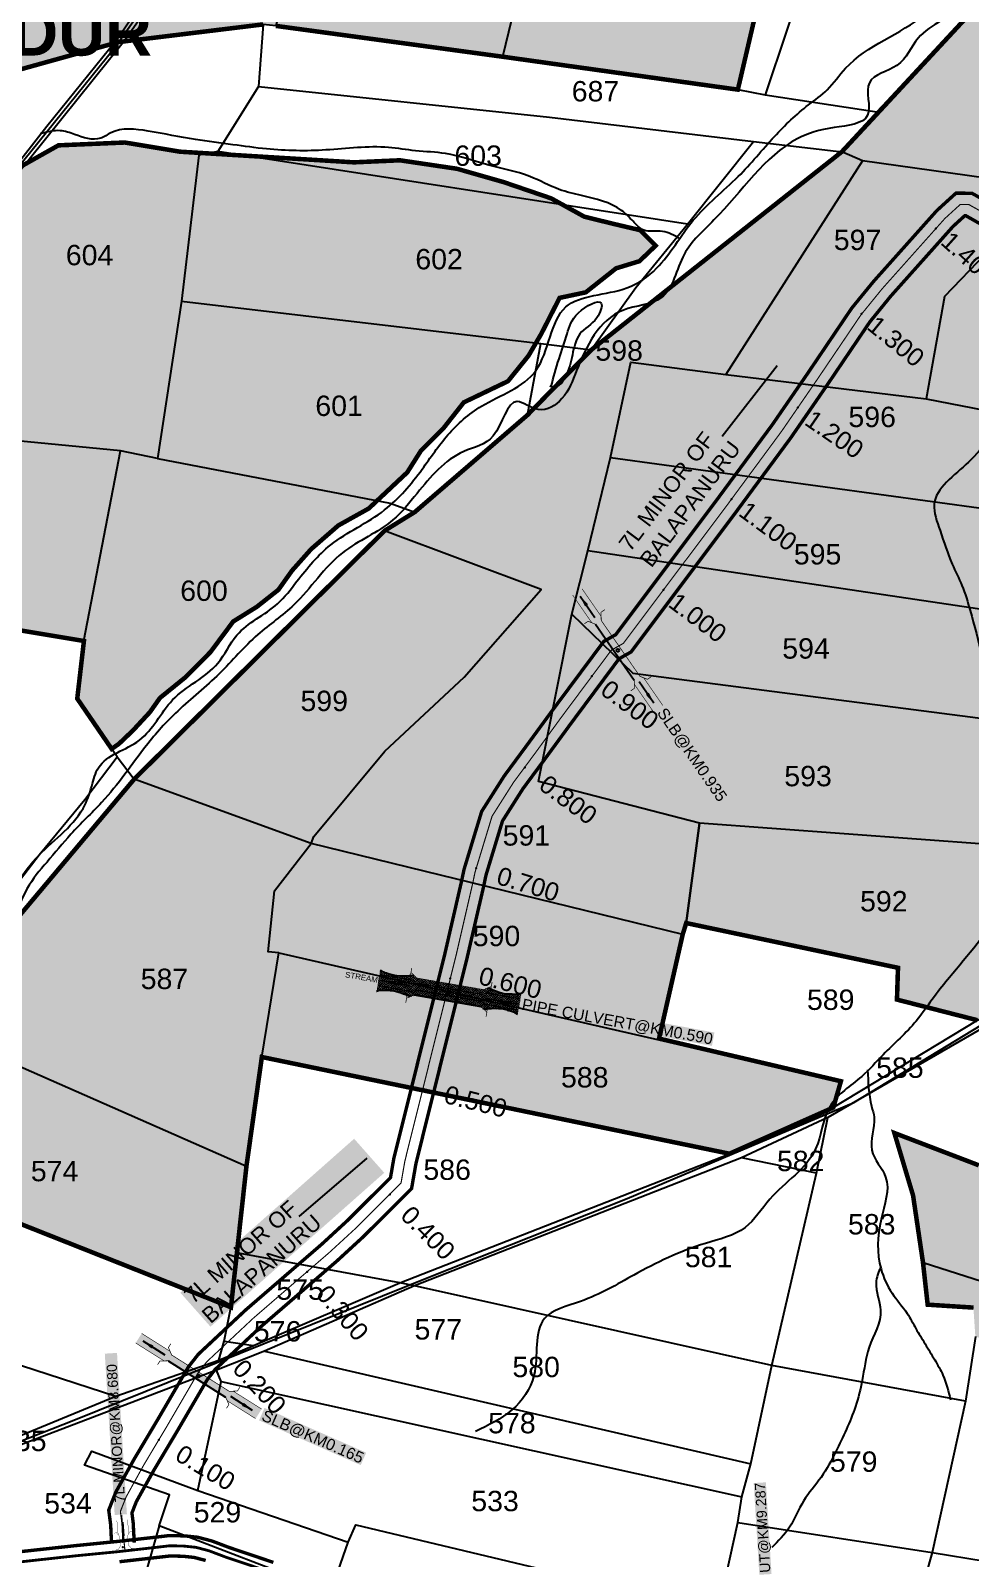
# Model space of a CAD drawing. Header units: inches. Extents: x 191726 to 254104, y 1600078 to 1621862.
# Drawn here: x 196543 to 197372, y 1613240 to 1614589 of the extents above; entities that cross this region are included whole.
import ezdxf
from ezdxf.enums import TextEntityAlignment as Align

# ---------------------------------------------------------------- set-up
doc = ezdxf.new("R2010")
doc.units = ezdxf.units.IN
doc.header["$LTSCALE"] = 15
doc.header["$MEASUREMENT"] = 0
doc.linetypes.add('ACAD_ISO02W100', pattern=[15, 12, -3])
doc.linetypes.add('HIDDEN2', pattern=[0.1875, 0.125, -0.0625])
for name, color, linetype in [('CANAL1', 7, 'Continuous'), ('CS', 134, 'Continuous'), ('CSMark', 72, 'Continuous'), ('PAPER SIZE', 5, 'Continuous'), ('PLOT', 7, 'Continuous'), ('PLOTS NO', 7, 'Continuous'), ('ROADS', 1, 'Continuous'), ('STREAMS', 4, 'Continuous'), ('STRUCTURE', 5, 'Continuous'), ('TEXT', 1, 'Continuous'), ('text2', 7, 'Continuous'), ('WUA-7', 3, 'Continuous')]:
    doc.layers.add(name, color=color, linetype=linetype)
doc.styles.get("Standard").update_dxf_attribs({"font": 'arial.ttf'})
doc.dimstyles.get("Standard").update_dxf_attribs({"dimtxt": 0.18, "dimasz": 0.18, "dimexe": 0.18, "dimexo": 0.0625, "dimgap": 0.09, "dimtad": 0, "dimtih": 1, "dimtoh": 1, "dimdec": 4, "dimzin": 0, "dimdsep": 46, "dimtxsty": 'Standard', "dimcen": 0.09, "dimadec": 0, "dimazin": 0, "dimtfac": 1, "dimtdec": 4, "dimtofl": 0, "dimtmove": 0, "dimatfit": 3, "dimfxl": 1, "dimtolj": 1, "dimtzin": 0, "dimarcsym": 0})
pattern_1 = [(45, (0, 0), (-0.088388347648, 0.088388347648), [])]

# ---------------------------------------------------------------- blocks, each defined once
blk = doc.blocks.new('OT')
at = {"layer": 'STRUCTURE', "color": 190}
for points, const_width in [([(769775.2, 1706601.8), (769775.2, 1706597.8), (769769.2, 1706593.8), (769761.8, 1706593.8), (769754.4, 1706593.8), (769748.4, 1706597.8), (769748.4, 1706601.8)], 0.5), ([(769751.4, 1706595.8), (769729.4, 1706595.8)], 0.5), ([(769751.4, 1706579), (769729.4, 1706579)], 0.5), ([(769748.4, 1706573), (769748.4, 1706577), (769754.4, 1706581), (769761.8, 1706581), (769761.8, 1706581), (769761.8, 1706581), (769769.2, 1706581), (769775.2, 1706577), (769775.2, 1706573)], 0.5), ([(769761.8, 1706593.8), (769761.8, 1706581)], 2.5)]:
    blk.add_lwpolyline(points, dxfattribs=dict(at, const_width=const_width))
at = {"layer": 'STRUCTURE', "color": 0}
blk.add_circle((769761.8, 1706587.4), 1.87, dxfattribs=at)
blk.add_leader([(769732.6, 1706587.4), (769753.8, 1706587.4)], dimstyle='Standard', override={"dimasz": 10, "dimgap": 0.09, "dimtad": 0}, dxfattribs=at)
blk = doc.blocks.new('SLB')
at = {"layer": 'STRUCTURE'}
h = blk.add_hatch(dxfattribs=at)
h.set_pattern_fill('DOTS', color=6, scale=20, angle=320.3722, style=0)
h.set_pattern_definition([(320.372247934, (-159.4327, -72.9564), (1.2786241598, 0.5641323054), [0, -1.25])])
h.paths.add_polyline_path([(769699.5, 1706871.1), (769699.5, 1706861.1), (769729.1, 1706861.1), (769732.1, 1706863.1), (769792.1, 1706863.1), (769795.1, 1706861.1), (769824.7, 1706861.1), (769824.7, 1706871.1), (769795.1, 1706871.1), (769792.1, 1706869.1), (769732.1, 1706869.1), (769729.1, 1706871.1)])
at = {"layer": 'STRUCTURE', "color": 6, "linetype": 'ACAD_ISO02W100', "ltscale": 0.5, "const_width": 0.5}
for points in [[(769699.5, 1706871.1), (769729.1, 1706871.1)], [(769795.1, 1706871.1), (769824.7, 1706871.1)], [(769699.5, 1706861.1), (769729.1, 1706861.1)], [(769795.1, 1706861.1), (769824.7, 1706861.1)]]:
    blk.add_lwpolyline(points, dxfattribs=at)
at = {"layer": 'STRUCTURE', "color": 6, "const_width": 0.628}
for points in [[(769726.1, 1706877.1), (769726.1, 1706873.1), (769732.1, 1706869.1), (769792.1, 1706869.1), (769798.1, 1706873.1), (769798.1, 1706877.1)], [(769726.1, 1706855.1), (769726.1, 1706859.1), (769732.1, 1706863.1), (769792.1, 1706863.1), (769798.1, 1706859.1), (769798.1, 1706855.1)]]:
    blk.add_lwpolyline(points, dxfattribs=at)
at = {"layer": 'STRUCTURE', "color": 6}
blk.add_lwpolyline([(769732.1, 1706863.1), (769792.1, 1706863.1)], dxfattribs=at)
blk.add_lwpolyline([(769732.1, 1706863.1), (769792.1, 1706863.1)], dxfattribs=at)
at = {"layer": 'STRUCTURE', "color": 0}
blk.add_circle((769762.1, 1706866.1), 1.24, dxfattribs=at)
for points in [[(769703.8, 1706866), (769726.7, 1706866)], [(769818.6, 1706865.8), (769795.7, 1706865.8)]]:
    blk.add_leader(points, dimstyle='Standard', override={"dimasz": 10, "dimgap": 0.09, "dimtad": 0}, dxfattribs=at)
blk = doc.blocks.new('SP')
at = {"layer": 'STRUCTURE'}
h = blk.add_hatch(dxfattribs=at)
h.set_pattern_fill('DASH', color=256, scale=8, style=0)
edge = h.paths.add_edge_path()
edge.add_spline(control_points=[(769825.7, 1706742.1), (769825.3, 1706741.8), (769823.8, 1706740.8), (769820.9, 1706740.3), (769817, 1706739.7), (769811.4, 1706738.9), (769804, 1706739.7), (769798.4, 1706741), (769795.6, 1706741.6)], knot_values=[0, 0, 0, 0, 1.613557, 5.24513, 8.624976, 13.470124, 22.190216, 30.746377, 30.746377, 30.746377, 30.746377], degree=3, periodic=0)
edge.add_line((769795.6, 1706741.6), (769792.6, 1706739.6))
edge.add_line((769792.6, 1706739.6), (769732.6, 1706739.6))
edge.add_line((769732.6, 1706739.6), (769729.6, 1706741.6))
edge.add_spline(control_points=[(769729.6, 1706741.6), (769726.9, 1706740.9), (769721.3, 1706739.5), (769713.9, 1706738.5), (769708.3, 1706739.1), (769704.4, 1706739.6), (769701.5, 1706740), (769700, 1706741), (769699.5, 1706741.3)], knot_values=[0, 0, 0, 0, 8.556161, 17.276253, 22.121402, 25.501247, 29.13282, 30.746377, 30.746377, 30.746377, 30.746377], degree=3, periodic=0)
edge.add_line((769699.5, 1706741.3), (769699.5, 1706722.1))
edge.add_spline(control_points=[(769699.5, 1706722.1), (769700, 1706722.4), (769701.4, 1706723.4), (769704.3, 1706724), (769708.2, 1706724.5), (769713.8, 1706725.3), (769721.2, 1706724.5), (769726.8, 1706723.3), (769729.6, 1706722.6)], knot_values=[0, 0, 0, 0, 1.613557, 5.24513, 8.624976, 13.470124, 22.190216, 30.746377, 30.746377, 30.746377, 30.746377], degree=3, periodic=0)
edge.add_line((769729.6, 1706722.6), (769732.6, 1706724.6))
edge.add_line((769732.6, 1706724.6), (769792.6, 1706724.6))
edge.add_line((769792.6, 1706724.6), (769795.6, 1706722.6))
edge.add_spline(control_points=[(769795.6, 1706722.6), (769798.4, 1706723.3), (769803.9, 1706724.8), (769811.3, 1706725.8), (769817, 1706725.1), (769820.9, 1706724.7), (769823.8, 1706724.2), (769825.2, 1706723.3), (769825.7, 1706723)], knot_values=[0, 0, 0, 0, 8.556161, 17.276253, 22.121402, 25.501247, 29.13282, 30.746377, 30.746377, 30.746377, 30.746377], degree=3, periodic=0)
edge.add_line((769825.7, 1706723), (769825.7, 1706742.1))
h.paths.add_polyline_path([(769764.2, 1706732.1, -1), (769761.1, 1706732.1, -1)], flags=0)
h.paths.add_polyline_path([(769761.1, 1706732.1, 1), (769764.2, 1706732.1, 1)], flags=16)
at = {"layer": 'STRUCTURE', "const_width": 0.628}
for points in [[(769726.6, 1706747.6), (769726.6, 1706743.6), (769732.6, 1706739.6), (769792.6, 1706739.6), (769798.6, 1706743.6), (769798.6, 1706747.6)], [(769726.6, 1706716.6), (769726.6, 1706720.6), (769732.6, 1706724.6), (769792.6, 1706724.6), (769798.6, 1706720.6), (769798.6, 1706716.6)]]:
    blk.add_lwpolyline(points, dxfattribs=at)
at = {"layer": 'STRUCTURE', "color": 3}
blk.add_lwpolyline([(769732.6, 1706724.6), (769792.6, 1706724.6)], dxfattribs=at)
blk.add_lwpolyline([(769732.6, 1706724.6), (769792.6, 1706724.6)], dxfattribs=at)
at = {"layer": 'STRUCTURE', "color": 0}
blk.add_circle((769762.6, 1706732.1), 1.55, dxfattribs=at)
at = {"layer": 'STRUCTURE'}
for points in [[(769699.5, 1706741.3), (769700.9, 1706740.5), (769704.4, 1706739.6), (769707.8, 1706739.2), (769712.6, 1706738.8), (769721.3, 1706739.7), (769729.6, 1706741.6)], [(769825.7, 1706742.1), (769824.3, 1706741.3), (769820.8, 1706740.3), (769817.5, 1706739.8), (769812.7, 1706739.2), (769804, 1706739.9), (769795.6, 1706741.6)], [(769699.5, 1706722.1), (769700.9, 1706723), (769704.4, 1706724), (769707.7, 1706724.5), (769712.5, 1706725), (769721.2, 1706724.4), (769729.6, 1706722.6)], [(769825.7, 1706723), (769824.3, 1706723.8), (769820.8, 1706724.7), (769817.4, 1706725.1), (769812.6, 1706725.5), (769803.9, 1706724.6), (769795.6, 1706722.6)]]:
    blk.add_spline(points, degree=3, dxfattribs=at)
at = {"layer": 'STRUCTURE', "color": 0}
blk.add_text('STREAM', height=5, dxfattribs=at).set_placement((769684.3, 1706732.1), align=Align.MIDDLE_CENTER)
for points in [[(769727.4, 1706732.1), (769700.8, 1706732.1)], [(769824.4, 1706732.1), (769800.5, 1706732.1)]]:
    blk.add_leader(points, dimstyle='Standard', override={"dimasz": 10, "dimgap": 0.09, "dimtad": 0}, dxfattribs=at)

msp = doc.modelspace()

# ---------------------------------------------------------------- hatches: boundary and pattern name
at = {"layer": 'PLOTS NO', "true_color": 0xa953a0}
h = msp.add_hatch(dxfattribs=at)
h.set_pattern_fill('ANSI31', color=215)
h.set_pattern_definition(pattern_1)
h.paths.add_polyline_path([(196003, 1614503.5), (196008.3, 1614664.3), (196025.4, 1614723.4), (196025.1, 1614736.3), (196046.6, 1614797), (196023.8, 1614803.6), (196028.1, 1614905.7), (196025.2, 1614939.6), (196100.4, 1614930.2), (196104.3, 1614953.6), (196116.8, 1615029.1), (196130.3, 1615107.1), (196145.6, 1615199.4), (196158.3, 1615288.5), (196174.1, 1615395.2), (196253.5, 1615705), (196300.9, 1615876.9), (196346.5, 1615868.1), (196410.3, 1615859), (196449.4, 1615858.4), (196526.1, 1615847), (196554.5, 1615845), (196564.7, 1615843.1), (196623.3, 1615833.3), (196590.8, 1615700.6), (196689, 1615684.8), (196676.9, 1615593.4), (196775, 1615566.9), (196795.9, 1615669.8), (196823.4, 1615672.7), (196888.3, 1615804.9), (196933.2, 1615786.7), (197055.9, 1615730), (197003.4, 1615550.9), (197165.2, 1615510.6), (197120.2, 1615460.5), (197076.9, 1615421.9), (197004, 1615334.4), (196972, 1615295.9), (196943, 1615256.1), (197056.8, 1615258.1), (197310.1, 1615207), (197326.6, 1615266.1), (197458.4, 1615228.6), (197585.7, 1615186.5), (197572.4, 1615133.8), (197653.2, 1615048.3), (197859, 1614936.3), (197865.5, 1614932.9), (197885.9, 1614821.7), (197776.6, 1614794.9), (197643.4, 1614818.3), (197515.9, 1614928.7), (197518, 1614948.1), (197252.2, 1615008.6), (197237, 1614957.1), (197263.5, 1614949.6), (197167.1, 1614537.1), (196959.2, 1614566.2), (196759.1, 1614593.4), (196747.9, 1614594.7), (196620.3, 1614579.1), (196492.7, 1614543.6), (196452.4, 1614548.1), (196440.8, 1614456.2), (196266.7, 1614471.4), (196045, 1614495.8)])
at = {"layer": 'PLOTS NO', "true_color": 0x58ba48}
h = msp.add_hatch(dxfattribs=at)
h.set_pattern_fill('ANSI31', color=85)
h.set_pattern_definition(pattern_1)
h.paths.add_polyline_path([(196302.1, 1613861.5), (196238.3, 1613831.2), (196078.9, 1613757.3), (195993.3, 1613735.8), (195951.9, 1613729.1), (195918.3, 1613733), (195828.7, 1613806.2), (195798.5, 1613851.3), (195691.6, 1614019.4), (195700.1, 1614116.6), (195704.8, 1614357.4), (195666.8, 1614361), (195688.6, 1614559.9), (195697.4, 1614640.4), (195720.4, 1614783.6), (195749.7, 1614941.3), (195793.8, 1614933.7), (195801.8, 1614960.5), (195875.3, 1614959.7), (195956.6, 1614954), (196025.2, 1614939.6), (196028.1, 1614905.7), (196023.8, 1614803.6), (196046.6, 1614797), (196025.1, 1614736.3), (196025.4, 1614723.4), (196008.3, 1614664.3), (196003, 1614503.5), (196045, 1614495.8), (196266.7, 1614471.4), (196440.8, 1614456.2), (196530.6, 1614467.3), (196567.2, 1614487.9), (196625.8, 1614490.4), (196674.5, 1614482.3), (196828.1, 1614472.9), (196868.7, 1614474.7), (196919.2, 1614467.2), (196960.4, 1614455.4), (197002.2, 1614441.1), (197031.5, 1614424.9), (197057.1, 1614418.6), (197080.8, 1614413), (197094.5, 1614399.3), (197080.2, 1614385.6), (197059.6, 1614379.3), (197032.8, 1614358.1), (197009.7, 1614353.2), (196993.5, 1614321.4), (196982.2, 1614302), (196964.1, 1614279.6), (196925.1, 1614260.9), (196907.1, 1614238), (196887.2, 1614218.1), (196875.2, 1614199.1), (196841.2, 1614167.2), (196814.3, 1614152.2), (196790.3, 1614131.3), (196773.4, 1614112.3), (196761.4, 1614095.4), (196742.4, 1614080.4), (196721.5, 1614067.4), (196701.5, 1614040.5), (196679.5, 1614018.3), (196656.8, 1613999.9), (196648, 1613987.4), (196633, 1613971.2), (196620.5, 1613959.3), (196614.2, 1613954.9), (196583.8, 1613999.3), (196589.7, 1614050.2), (196403, 1614081.3), (196378.2, 1614083), (196353, 1614053.6), (196341.2, 1614011.7)])
at = {"layer": 'PLOTS NO', "true_color": 0xc7c8ca}
h = msp.add_hatch(color=9, dxfattribs=at)
h.dxf.hatch_style = 1
h.paths.add_polyline_path([(196110.8, 1613469.9), (196149.7, 1613552.2), (196264.2, 1613693.3), (196499.9, 1613768.5), (196634.1, 1613928.2), (196855.2, 1614147.6), (196881.9, 1614164.1), (196981.3, 1614249.7), (197037.7, 1614307.3), (197259, 1614482.3), (197452.6, 1614691), (197592.1, 1614733), (197902, 1614738.6), (197941.8, 1614574.3), (197997.4, 1614290.8), (198003.2, 1614260.5), (198017.7, 1614200.7), (197987.6, 1614158.6), (197942.3, 1614106.4), (197963.7, 1614103.4), (197874.9, 1613622.8), (197888.9, 1613614.6), (197878.2, 1613527.6), (197876, 1613512.1), (197854.9, 1613428.3), (197839, 1613338.6), (197830.4, 1613305.7), (197376.8, 1613435.9), (197375.1, 1613461.5), (197334.7, 1613464.1), (197330.6, 1613501.2), (197321.8, 1613560.6), (197305.3, 1613615.7), (197379.8, 1613587.2), (197404.8, 1613678.2), (197384, 1613679.2), (197386.5, 1613711.7), (197378.6, 1613715.3), (197307.6, 1613733.5), (197308.5, 1613761.6), (197121.5, 1613801.1), (197118.4, 1613791), (197097.5, 1613699.1), (197258.1, 1613661.4), (197251.4, 1613638.2), (197159.7, 1613597.4), (196746.8, 1613682.8), (196733.2, 1613586.4), (196719.5, 1613461.8), (196351.5, 1613607.6), (196282.7, 1613505.3)])

# ---------------------------------------------------------------- linework, layer by layer
at = {"layer": 'CANAL1', "color": 200, "const_width": 3}
for points in [[(196614.1, 1613253), (196613.3, 1613269.7), (196611.6, 1613282.7), (196617.9, 1613298.7), (196634.1, 1613327.8), (196654.9, 1613362.7), (196682, 1613409.2), (196690.7, 1613420.3), (196732.6, 1613459.5), (196799.6, 1613517.4), (196822.6, 1613538.6), (196860.4, 1613576.3), (196863.3, 1613593.1), (196908.4, 1613774), (196923.3, 1613838.8), (196925.3, 1613848.4), (196940.9, 1613899.7), (196960.8, 1613931), (196980.8, 1613958.1), (197003.5, 1613989.1), (197048.7, 1614049.8), (197059.3, 1614055.8), (197149.9, 1614176.7), (197197.6, 1614241.3), (197228.2, 1614285.7), (197267.7, 1614344.2), (197286.9, 1614367.7), (197342.8, 1614430.3), (197359.7, 1614445.7), (197373.8, 1614445.6), (197404.3, 1614428.4)], [(196634.1, 1613254), (196633.2, 1613271.5), (196632.1, 1613280.2), (196636, 1613290.2), (196651.4, 1613317.8), (196672.1, 1613352.5), (196698.6, 1613397.9), (196705.5, 1613406.8), (196745.9, 1613444.6), (196812.9, 1613502.5), (196836.5, 1613524.2), (196879, 1613566.6), (196882.9, 1613588.9), (196927.8, 1613769.4), (196942.9, 1613834.6), (196944.7, 1613843.4), (196959.3, 1613891.3), (196977.3, 1613919.7), (196996.9, 1613946.2), (197019.6, 1613977.2), (197062.2, 1614034.5), (197072.8, 1614040.5), (197166, 1614164.8), (197213.9, 1614229.7), (197244.7, 1614274.4), (197283.8, 1614332.2), (197302.1, 1614354.7), (197357, 1614416.2), (197367.4, 1614425.7), (197368.5, 1614425.7), (197397.7, 1614409.2)], [(196442.2, 1613233.4), (196512.7, 1613243.7), (196582.3, 1613251.3), (196619.3, 1613255), (196652.6, 1613258.7), (196665.2, 1613260.2), (196678.6, 1613259.9), (196690.2, 1613258.7), (196702.7, 1613255.4), (196718.1, 1613249.6), (196757, 1613236.5)], [(196621.1, 1613237.1), (196654.6, 1613240.9), (196666, 1613242.2), (196677.4, 1613241.9), (196686.9, 1613240.9), (196697.2, 1613238.2)]]:
    msp.add_lwpolyline(points, dxfattribs=at)
at = {"layer": 'CANAL1', "color": 1, "linetype": 'HIDDEN2', "ltscale": 4, "const_width": 1}
msp.add_lwpolyline([(196624.1, 1613253.5), (196623.3, 1613270.6), (196621.9, 1613281.5), (196627, 1613294.4), (196642.7, 1613322.8), (196663.5, 1613357.6), (196690.3, 1613403.6), (196698.1, 1613413.6), (196739.2, 1613452.1), (196806.2, 1613510), (196829.5, 1613531.4), (196869.7, 1613571.5), (196873.1, 1613591), (196918.1, 1613771.7), (196933.1, 1613836.7), (196935, 1613845.9), (196950.1, 1613895.5), (196969, 1613925.3), (196988.9, 1613952.2), (197011.5, 1613983.2), (197055.4, 1614042.1), (197066, 1614048.1), (197158, 1614170.7), (197205.8, 1614235.5), (197236.4, 1614280), (197275.8, 1614338.2), (197294.5, 1614361.2), (197349.9, 1614423.3), (197363.5, 1614435.7), (197371.1, 1614435.6), (197401, 1614418.8)], dxfattribs=at)
at = {"layer": 'CANAL1', "color": 1, "linetype": 'HIDDEN2', "ltscale": 4, "const_width": 1, "elevation": 1}
msp.add_lwpolyline([(196625.9, 1613246.7), (196623, 1613278.2)], dxfattribs=at)
at = {"layer": 'CANAL1', "color": 3, "linetype": 'HIDDEN2', "ltscale": 8, "true_color": 0x00ff00, "const_width": 2.5}
msp.add_lwpolyline([(196513.8, 1613234.8), (196583.2, 1613242.4), (196620.2, 1613246), (196653.6, 1613249.8), (196665.6, 1613251.2), (196678, 1613250.9), (196688.6, 1613249.8), (196700, 1613246.8), (196715.1, 1613241.1), (196754.1, 1613228)], dxfattribs=at)
at = {"layer": 'CS'}
for p in [(197342, 1614414.5), (197276.4, 1614339), (197220.1, 1614256.4), (197161.4, 1614175.4), (197101.5, 1614095.4), (197038.3, 1614019.1), (196978.9, 1613938.6), (196936.1, 1613849.5), (196913.2, 1613752.1), (196889.1, 1613655.1), (196859.7, 1613561.5), (196786.7, 1613493.1), (196712.1, 1613426.6), (196655.8, 1613344.8), (196624, 1613250, 7)]:
    msp.add_point(p, dxfattribs=at)
at = {"layer": 'CS', "color": 2}
msp.add_point((196624, 1613250, 7), dxfattribs=at)
at = {"layer": 'PLOT'}
for points in [[(196870.3, 1615031.5), (196759.1, 1614593.4), (196747.9, 1614594.7), (196625.5, 1614580.6), (196492.7, 1614543.6), (196459.1, 1614547.5), (196452.4, 1614548.1)], [(197063, 1614992.7), (196959.2, 1614566.2)], [(197294.7, 1614751), (197229.4, 1614646.9), (197191.2, 1614532.6)], [(196703.2, 1614705.1), (196618.8, 1614581), (196556.9, 1614504.4), (196524.5, 1614463), (196447.8, 1614320.4), (196410.3, 1614189.2), (196353, 1614053.6), (196341.2, 1614011.7), (196299.5, 1613851.8), (196358.4, 1613879.6), (196341.6, 1613746.6), (196479, 1613786.5), (196516.3, 1613817.3), (196550.2, 1613861.3), (196590.6, 1613910.1), (196619, 1613947.8), (196583.8, 1613999.3), (196589.7, 1614050.2), (196622.1, 1614218), (196432.9, 1614236.5), (196451.1, 1614308.8), (196528.2, 1614459.3), (196625.5, 1614580.6), (196708.4, 1614699.8)], [(196619, 1613947.8), (196634.1, 1613928.2), (196855.2, 1614147.6), (196881.9, 1614164.1), (196981.3, 1614249.7), (196993, 1614313), (197037.7, 1614307.3), (197077.1, 1614362.5), (197122.6, 1614418.3), (197180.9, 1614491.3), (197259, 1614482.3), (197289.8, 1614517.6), (197452.6, 1614691)], [(196747.9, 1614594.7), (196743.8, 1614539.9), (196707.8, 1614482.5)], [(196759.1, 1614593.4), (196959.2, 1614566.2), (197167.1, 1614537.1), (197191.2, 1614532.6), (197289.8, 1614517.6)], [(196743.8, 1614539.9), (197000.7, 1614512.7), (197180.9, 1614491.3)], [(197122.6, 1614418.3), (196707.8, 1614482.5), (196691.2, 1614479.2), (196675.9, 1614350.4), (196654.6, 1614211.4), (196622.1, 1614218)], [(197277.2, 1614474.2), (197156.5, 1614285.4)], [(198017.7, 1614200.7), (197466.4, 1614411.2), (197422, 1614429.9), (197432.6, 1614452.5), (197277.2, 1614474.2), (197259, 1614482.3)], [(197422, 1614429.9), (197349.6, 1614354.4), (197333.5, 1614264.1)], [(196675.9, 1614350.4), (196993, 1614313)], [(197133.3, 1613889.3), (196991, 1613926.1), (197020.4, 1614073.8), (197034.7, 1614129.7), (197054.7, 1614212.2), (197072.5, 1614296.4), (197156.5, 1614285.4), (197333.5, 1614264.1), (197395.6, 1614252.1)], [(196085.8, 1612984.3), (196169.7, 1613107.6), (196225.5, 1613164.1), (196304.8, 1613224.5), (196346.8, 1613252.6), (196477.7, 1613325.6), (196618, 1613383.3), (196708.8, 1613415.2), (196739.4, 1613428.1), (196868.7, 1613483.4), (197159.7, 1613597.4), (197251.4, 1613638.2), (197378.6, 1613715.3), (197423.9, 1613739.6), (197575.8, 1613789.1), (197711.2, 1613870.5), (197808.7, 1613962.2), (197904.1, 1614060.3), (197987.6, 1614158.6), (198020.9, 1614201.3)], [(196654.6, 1614211.4), (196860.2, 1614171.9), (196881.9, 1614164.1)], [(197054.7, 1614212.2), (197433.7, 1614160.3)], [(198024.3, 1614193), (197951, 1614102.8), (197930.6, 1614084.6), (197814.5, 1613957.1), (197715.2, 1613867.2), (197574.6, 1613779.6), (197491.4, 1613753.6), (197415.1, 1613726.8), (197246.7, 1613629.5), (197170.3, 1613593.9), (196881.5, 1613480.6), (196749, 1613423.1), (196706.7, 1613406.4), (196503.8, 1613328.9), (196358.4, 1613251.5), (196310.5, 1613218.5)], [(197159.7, 1613597.4), (196746.8, 1613682.8), (196761.7, 1613774.7), (196752.5, 1613775.8), (196758, 1613829.5), (196790.3, 1613871.5), (196792.8, 1613877.4), (196855.4, 1613952.8), (196925.4, 1614018.3), (196993.5, 1614095.8), (196855.2, 1614147.6)], [(197422.2, 1614072.1), (197034.7, 1614129.7)], [(196403, 1614081.3), (196589.7, 1614050.2)], [(197020.4, 1614073.8), (197074.5, 1614021.7), (197413.1, 1613977.9)], [(196092.2, 1613281.8), (196136.6, 1613361.5), (196165.8, 1613442.2), (196261.6, 1613480), (196305.8, 1613469.5), (196295.3, 1613488.2), (196282.7, 1613505.3), (196351.5, 1613607.6), (196456.9, 1613708), (196499.9, 1613768.5), (196634.1, 1613928.2)], [(196790.3, 1613871.5), (196634.1, 1613928.2)], [(197097.3, 1613698.1), (197118.4, 1613791), (197121.5, 1613801.1), (197133.3, 1613889.3), (197121.5, 1613801.1), (197308.5, 1613761.6), (197307.6, 1613733.5), (197378.6, 1613715.3)], [(197452.5, 1613865.9), (197133.3, 1613889.3)], [(197118.4, 1613791), (196790.3, 1613871.5)], [(196761.7, 1613774.7), (197097.3, 1613698.1), (197258.1, 1613661.4), (197251.4, 1613638.2)], [(196456.9, 1613708), (196733.2, 1613586.4)], [(196713.5, 1613432), (196719.6, 1613462.7), (196726.1, 1613509.5), (196733.2, 1613586.4), (196746.8, 1613682.8)], [(197150.2, 1613195.4), (197167.2, 1613271.8), (197170.6, 1613294.4), (197178.7, 1613323.6), (197197.1, 1613410.3), (197236.4, 1613580.3), (197246.7, 1613629.5)], [(196719.6, 1613462.7), (196351.5, 1613607.6)], [(197379.8, 1613587.2), (197305.3, 1613615.7), (197321.8, 1613560.6), (197330.6, 1613501.2), (197334.7, 1613464.1), (197375.1, 1613461.5)], [(197236.4, 1613580.3), (197170.3, 1613593.9)], [(197368.2, 1613378.9), (197197.1, 1613410.3), (196881.5, 1613480.6), (196868.7, 1613483.4), (196726.1, 1613509.5)], [(197330.6, 1613501.2), (197839, 1613338.6)], [(196295.3, 1613488.2), (196618, 1613383.3)], [(196708.8, 1613415.2), (196713.5, 1613432), (196739.4, 1613428.1)], [(197376.8, 1613435.9), (197368.2, 1613378.9), (197338.6, 1613245.3), (197313, 1613154.8)], [(196749, 1613423.1), (197178.7, 1613323.6)], [(196656.2, 1613268.9), (196665.2, 1613296.3), (196590.1, 1613322.5), (196596.7, 1613334.7), (196690.4, 1613300.1), (196710.9, 1613396.3), (196706.7, 1613406.4)], [(196710.9, 1613396.3), (197170.6, 1613294.4)], [(196690.4, 1613300.1), (196823, 1613254.3)], [(196807.7, 1613210.5), (196823, 1613254.3), (196829.8, 1613269.8), (197142, 1613195.2)], [(197167.2, 1613271.8), (197338.6, 1613245.3)], [(197268.4, 1612990.2), (197021, 1613029.7), (197033.4, 1613151), (196807.7, 1613210.5), (196656.2, 1613268.9), (196626.5, 1613165)], [(197338.6, 1613245.3), (197432.4, 1613230), (197455, 1613224.6), (197510, 1613218.8), (197559.2, 1613215.7), (197643.8, 1613204.9), (197731.1, 1613189.6), (197819, 1613173.7), (197811.5, 1613130.2), (197957.2, 1613090.4)]]:
    msp.add_lwpolyline(points, dxfattribs=at)
at = {"layer": 'PLOT', "const_width": 3}
msp.add_lwpolyline([(197167.1, 1614537.1), (197264.1, 1614952.3)], dxfattribs=at)
at = {"layer": 'ROADS'}
for points in [[(196108.7, 1613465.9), (196149.8, 1613544), (196200.3, 1613609.6), (196266.9, 1613685.5), (196306.8, 1613860.5), (196355.6, 1614044.6), (196411.6, 1614178.6), (196453.1, 1614325.8), (196530.6, 1614467.3), (196616.7, 1614574.1), (196707.7, 1614702.6), (196765.6, 1614817.5), (196790, 1614865.1), (196846.1, 1615030.1), (196866, 1615107.5), (196910.4, 1615203.3), (196997.5, 1615319.6), (197191.3, 1615527)], [(195848.8, 1612712.4), (195952.3, 1612743.2), (195956.8, 1612753), (195983.7, 1612841.2), (196067.5, 1612917.8), (196082.1, 1612939.7), (196099, 1612995.1), (196177.7, 1613112.7), (196233.1, 1613169.3), (196347.6, 1613249.6), (196501.2, 1613331), (196580.9, 1613362.2), (196895.6, 1613489.1), (197069.4, 1613557.9), (197269.5, 1613642.5), (197389.6, 1613715.6), (197423.3, 1613734.6), (197577.5, 1613785.9), (197701, 1613860.7), (197719.7, 1613874.4), (197827.2, 1613974.1), (197921, 1614075.4), (198054.3, 1614230.1)]]:
    msp.add_lwpolyline(points, dxfattribs=at)
at = {"layer": 'STREAMS'}
for points in [[(196257.8, 1613733.2), (196280.3, 1613731.1), (196316.7, 1613734.7), (196331, 1613742.7), (196353.2, 1613743), (196373.8, 1613749.6), (196413.9, 1613764.4), (196456.8, 1613775.4), (196489.6, 1613789.3), (196509.6, 1613807.4), (196547.3, 1613858.1), (196588.9, 1613902.4), (196596.7, 1613922.1), (196602.5, 1613938.2), (196638.7, 1613962.6), (196668, 1613998.1), (196708, 1614030.7), (196724.8, 1614055.3), (196760.6, 1614083), (196777.8, 1614103), (196807.6, 1614135), (196855.2, 1614165.9), (196888.3, 1614201.9), (196911.1, 1614232.2), (196940.8, 1614257.6), (196988.8, 1614289), (197015.2, 1614345.2), (197069.2, 1614362), (197095.3, 1614379.3), (197127.7, 1614421.7), (197167.5, 1614460.4), (197199.4, 1614495.7), (197229.6, 1614523.7), (197246, 1614537), (197262.2, 1614556), (197332.2, 1614603.7), (197387.9, 1614673.6), (197431.4, 1614711.7), (197457.6, 1614727.8), (197510.1, 1614728.5), (197548, 1614744.9), (197592.1, 1614759.5), (197616.9, 1614755.8), (197670.6, 1614759), (197704.6, 1614759.9), (197727.9, 1614767.2), (197780.2, 1614761.8), (197812.6, 1614773.2), (197838.2, 1614765.1), (197859, 1614770.6), (197916.1, 1614785)], [(197908.6, 1614764.5), (197879.6, 1614751.2), (197845.5, 1614752.8), (197806.5, 1614748), (197763.9, 1614745.4), (197726.6, 1614748.1), (197661.4, 1614742.9), (197620, 1614743.7), (197578.9, 1614733.3), (197540, 1614722.2), (197503.7, 1614715.5), (197455.3, 1614713.3), (197425, 1614677), (197400.7, 1614655.5), (197382.6, 1614639.2), (197366.9, 1614613.7), (197326.3, 1614582.5), (197307.6, 1614558.5), (197283.2, 1614543.2), (197281.6, 1614514.5), (197252, 1614503.6), (197219.4, 1614493.6), (197146, 1614422), (197119.7, 1614391.5), (197099.7, 1614353.5), (197065.6, 1614342.2), (197024.7, 1614289), (197011.8, 1614264.3), (196990.8, 1614254.5), (196972.3, 1614261.6), (196951, 1614231.3), (196925.1, 1614217.5), (196883.8, 1614180.5), (196862.6, 1614157.1), (196818.1, 1614128.1), (196775.1, 1614082.2), (196743.2, 1614055.8), (196709.2, 1614021.3), (196672.5, 1613988.3), (196644.7, 1613957.7), (196625.9, 1613932.5), (196605.3, 1613907.7), (196578.1, 1613879.5), (196557.1, 1613855), (196539.4, 1613831.3), (196525.7, 1613806.6), (196502.9, 1613791.7), (196439, 1613756.3), (196404.7, 1613751.5), (196368.4, 1613735.6), (196343, 1613728.4), (196317.5, 1613725), (196289.5, 1613718.1), (196281, 1613716), (196263.5, 1613721.7)], [(197115.6, 1614405.7), (197100.6, 1614411.9), (197084, 1614413.1), (197074.6, 1614420.8), (197064.4, 1614430.4), (197029.1, 1614443.6), (197009.4, 1614449), (196983.3, 1614460.4), (196946, 1614470.8), (196909.1, 1614480.6), (196882.5, 1614483.1), (196858.7, 1614486), (196803.4, 1614483.8), (196751, 1614484.7), (196721.3, 1614488.5), (196688.1, 1614493.1), (196646.3, 1614500.5), (196613.5, 1614499), (196604.5, 1614494.2), (196581.5, 1614497.5), (196568.8, 1614500.8), (196551.3, 1614498.2)], [(197002.2, 1614274.8), (197009.2, 1614299.5), (197016.3, 1614321.3), (197026.3, 1614339.9), (197046.5, 1614348.5), (197042.6, 1614335.7), (197027.6, 1614321.4), (197021, 1614302.8), (197015, 1614283.8), (197006, 1614274.6), (197002.2, 1614274.8), (197001.2, 1614275.3)], [(197402.4, 1614250.5), (197370.9, 1614208.2), (197340.4, 1614170.7), (197345.6, 1614147.9), (197356.4, 1614118), (197365, 1614099.2), (197372.2, 1614077.1), (197382.5, 1614036.6), (197387.9, 1614006.2), (197397.7, 1613971.9), (197422.3, 1613934.7), (197429, 1613882.9), (197415.4, 1613836.1), (197401.6, 1613813.6), (197353.9, 1613752.9), (197340.7, 1613736.3), (197324.6, 1613714.6), (197295.4, 1613684.8), (197276.5, 1613665.7), (197248.5, 1613639.5), (197235.8, 1613601.7), (197195.3, 1613557.2), (197173.5, 1613532.2), (197138.5, 1613518.2), (197075.2, 1613490.2), (197028.1, 1613467), (196996.3, 1613451.9), (196987, 1613401.5), (196967.6, 1613371.2), (196935.4, 1613352.2)], [(197281.7, 1613671.4), (197285.2, 1613639.3), (197287.4, 1613629.6), (197285.4, 1613600.5), (197297.6, 1613576.8), (197293.5, 1613539.4), (197293.5, 1613495.6), (197303.3, 1613474.3), (197316.6, 1613456.4), (197324.3, 1613443), (197332.4, 1613429.6), (197340.9, 1613415.5), (197348.2, 1613401.7), (197354.9, 1613380.2)], [(197293, 1613496.9), (197289.1, 1613483.6), (197293.2, 1613459.3), (197283.1, 1613426.5), (197276.9, 1613397.2), (197270.9, 1613374.2), (197253.6, 1613334.4), (197240.6, 1613311.6), (197225.2, 1613290.7), (197212.6, 1613267.5), (197197.1, 1613249.6)]]:
    msp.add_spline(points, degree=3, dxfattribs=at)
at = {"layer": 'text2', "color": 2, "linetype": 'Continuous'}
msp.add_point((196625.9, 1613246.7, 1), dxfattribs=at)
at = {"layer": 'text2', "color": 2}
msp.add_point((196634.7, 1613247.7), dxfattribs=at)
at = {"layer": 'WUA-7', "color": 15, "ltscale": 2, "const_width": 4}
for points in [[(197263.5, 1614949.6), (197167.1, 1614537.1), (196959.2, 1614566.2), (196759.1, 1614593.4)], [(196110.8, 1613469.9), (196149.7, 1613552.2), (196264.2, 1613693.3), (196499.9, 1613768.5), (196634.1, 1613928.2), (196855.2, 1614147.6), (196881.9, 1614164.1), (196981.3, 1614249.7), (197037.7, 1614307.3), (197259, 1614482.3), (197452.6, 1614691)], [(196747.9, 1614594.7), (196620.3, 1614579.1), (196492.7, 1614543.6), (196452.4, 1614548.1), (196440.8, 1614456.2), (196266.7, 1614471.4), (196045, 1614495.8), (196003, 1614503.5)], [(196530.6, 1614467.3), (196567.2, 1614487.9), (196625.8, 1614490.4), (196674.5, 1614482.3), (196828.1, 1614472.9), (196868.7, 1614474.7), (196919.2, 1614467.2), (196960.4, 1614455.4), (197002.2, 1614441.1), (197031.5, 1614424.9), (197057.1, 1614418.6), (197080.8, 1614413), (197094.5, 1614399.3), (197080.2, 1614385.6), (197059.6, 1614379.3), (197032.8, 1614358.1), (197009.7, 1614353.2), (196993.5, 1614321.4), (196982.2, 1614302), (196964.1, 1614279.6), (196925.1, 1614260.9), (196907.1, 1614238), (196887.2, 1614218.1), (196875.2, 1614199.1), (196841.2, 1614167.2), (196814.3, 1614152.2), (196790.3, 1614131.3), (196773.4, 1614112.3), (196761.4, 1614095.4), (196742.4, 1614080.4), (196721.5, 1614067.4), (196701.5, 1614040.5), (196679.5, 1614018.3), (196656.8, 1613999.9), (196648, 1613987.4), (196633, 1613971.2), (196620.5, 1613959.3), (196614.2, 1613954.9), (196583.8, 1613999.3), (196589.7, 1614050.2), (196403, 1614081.3)], [(197378.6, 1613715.3), (197307.6, 1613733.5), (197308.5, 1613761.6), (197121.5, 1613801.1), (197118.4, 1613791), (197097.5, 1613699.1), (197258.1, 1613661.4), (197251.4, 1613638.2), (197159.7, 1613597.4), (196746.8, 1613682.8), (196733.2, 1613586.4), (196719.5, 1613461.8), (196351.5, 1613607.6)], [(197375.1, 1613461.5), (197334.7, 1613464.1), (197330.6, 1613501.2), (197321.8, 1613560.6), (197305.3, 1613615.7), (197379.8, 1613587.2)]]:
    msp.add_lwpolyline(points, dxfattribs=at)

# ---------------------------------------------------------------- block references
at = {"layer": 'STRUCTURE', "color": 0}
for name, p, rotation in [('SLB', (-1644570.5, 1275931.3, 100), 304.6776640284565), ('SP', (-852782.2, 63381.6, 100), 350.1755368732701), ('SLB', (-852804.6, 63249.6, 100), 350.1755368732701), ('SLB', (-1364986.3, 580400.8, 100), 327.7577904705822)]:
    msp.add_blockref(name, p, dxfattribs=dict(at, rotation=rotation))
at = {"layer": 'STRUCTURE', "color": 0, "xscale": 0.5599999999999999, "yscale": 0.5599999999999999, "zscale": 0.5599999999999999, "rotation": 275.2158140349651}
msp.add_blockref('OT', (-794293.8, 1955658.1, 1), dxfattribs=at)

# ---------------------------------------------------------------- texts
at = {"layer": 'CSMark', "color": 1}
for s, rotation, p in [('1.400', 318.2374, (197350.5, 1614407.2)), ('1.300', 320.9091, (197285.1, 1614332.5)), ('1.200', 325.4198, (197229.4, 1614248.5)), ('1.100', 323.5921, (197171.4, 1614168.1)), ('1.000', 323.132, (197109.4, 1614087.6)), ('0.900', 323.3356, (197049.3, 1614010.6)), ('0.800', 323.4982, (196994.9, 1613926.7)), ('0.700', 343.0624, (196955.2, 1613843.6)), ('0.600', 346.0063, (196939.1, 1613755.1)), ('0.500', 346.0063, (196908.5, 1613650.3)), ('0.400', 314.9526, (196873.8, 1613547.3)), ('0.300', 310.8523, (196799.8, 1613478)), ('0.200', 313.0987, (196725.7, 1613412)), ('0.100', 329.1582, (196673, 1613334.5))]:
    msp.add_text(s, height=16, rotation=rotation, dxfattribs=at).set_placement(p, align=Align.MIDDLE_LEFT)
at = {"layer": 'PLOTS NO'}
for s, p in [('687', (197041.4, 1614535.7)), ('603', (196937.8, 1614478.8)), ('597', (197272.8, 1614404.4)), ('604', (196594.7, 1614391)), ('602', (196903.3, 1614387.4)), ('598', (197062.3, 1614306.7)), ('601', (196815, 1614257.9)), ('596', (197285.7, 1614248.1)), ('595', (197237.5, 1614126.8)), ('600', (196695.7, 1614094.6)), ('594', (197227.3, 1614043.6)), ('599', (196801.9, 1613997.3)), ('593', (197229.1, 1613930.9)), ('591', (196980.4, 1613878.5)), ('592', (197296, 1613820.4)), ('590', (196954, 1613789.7)), ('587', (196660.8, 1613751.8)), ('589', (197249.1, 1613733.4)), ('585', (197310.2, 1613673.4)), ('588', (197031.9, 1613664.9)), ('582', (197222.6, 1613591)), ('574', (196563.8, 1613582.1)), ('586', (196910.4, 1613583.3)), ('583', (197285.3, 1613535.1)), ('581', (197141.3, 1613506.2)), ('575', (196780.6, 1613477.4)), ('576', (196760.7, 1613440.6)), ('577', (196902.6, 1613442.3)), ('580', (196989, 1613409.1)), ('578', (196967.6, 1613359.5)), ('535', (196535.7, 1613343.8)), ('579', (197269.4, 1613325.5)), ('534', (196575.6, 1613288.7)), ('533', (196952.7, 1613290.7)), ('529', (196707.6, 1613280.8))]:
    msp.add_text(s, height=18, dxfattribs=at).set_placement(p, align=Align.MIDDLE_CENTER)
at = {"layer": 'STRUCTURE', "color": 5, "attachment_point": 1, "bg_fill": 1, "box_fill_scale": 1.1, "bg_fill_color": 7, "bg_fill_true_color": 16777215, "bg_fill_transparency": 0}
for s, insert, char_height, width, rotation in [('{\\C1;7L MINOR OF BALAPANURU}', (197060.9, 1614136.6), 14, 217.48, 53.0281), ('SLB@KM0.935', (197103.6, 1613992.4), 10, 96.041, 304.5707), ('PIPE CULVERT@KM0.590', (196977.6, 1613734.5), 10, 170.448, 349.5714), ('{\\C1;7L MINOR OF BALAPANURU}', (196676.8, 1613474.6), 14, 202.179, 41.5233), ('\\pi9.84673;7L MINOR@KM8.680', (196617.7, 1613279.3), 9, 140.966, 93.505), ('SLB@KM0.165', (196749.7, 1613371.6), 10, 96.041, 336.2353), ('\\pi0.5392;UT@KM9.287', (197186.9, 1613226.5), 9, 79.365, 93.505)]:
    msp.add_mtext(s, dxfattribs=dict(at, insert=insert, char_height=char_height, width=width, rotation=rotation))
at = {"layer": 'TEXT', "insert": (195577.2, 1614608.2), "char_height": 41.015, "width": 1072.762, "attachment_point": 1}
msp.add_mtext('{\\fArial|b1|i0|c0|p34;\\C1;VILLAGE NAME :\\C5; ANKALAMMAGUDUR\\P\\C1;MANDAL : \\C5;SIMHADRIPURAM\\P\\C1;DISTRICT : \\C5;YSR}', dxfattribs=at)

# ---------------------------------------------------------------- leaders
at = {"layer": 'PAPER SIZE', "color": 1}
for points in [[(197201.9, 1614293.1), (197153.3, 1614230.7)], [(196839.4, 1613593.5), (196779.4, 1613542)]]:
    msp.add_leader(points, dimstyle='Standard', override={"dimasz": 30, "dimgap": 0.09, "dimtad": 0, "dimtfill": 2, "dimtfillclr": 5}, dxfattribs=at)

doc.saveas('drawing.dxf')
